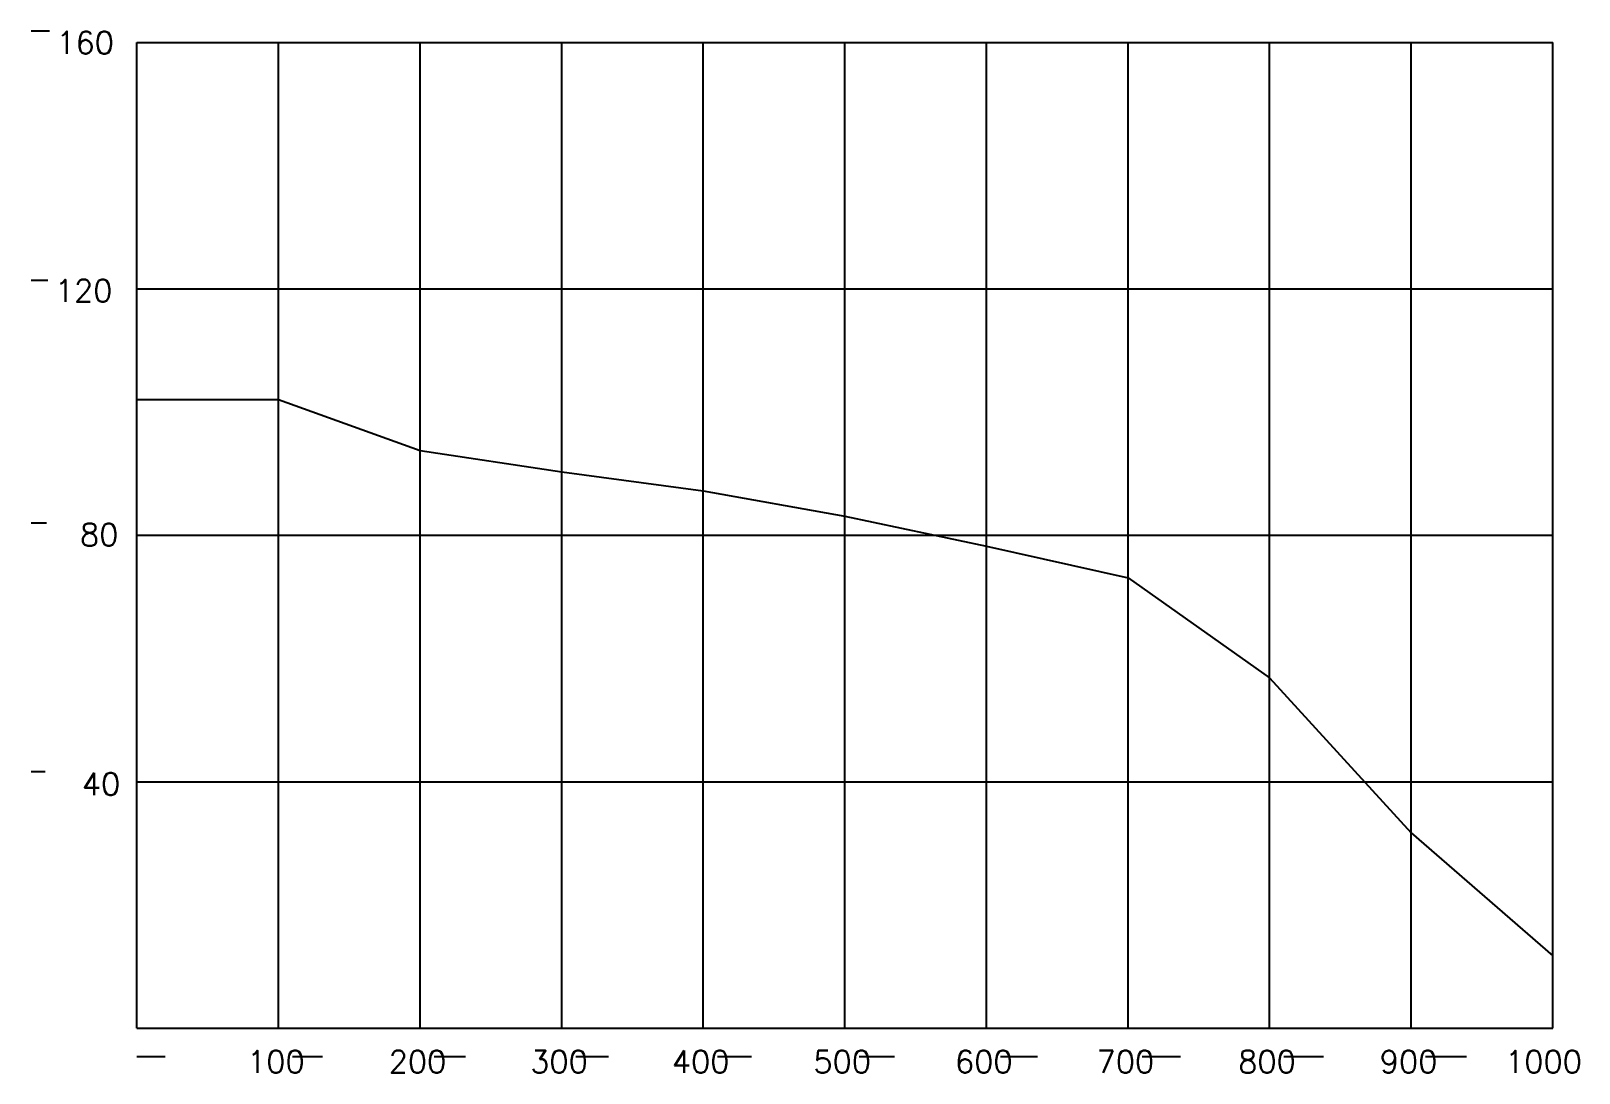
# Model space of a CAD drawing. Extents: x 325 to 1419, y 193 to 929.
import ezdxf
from ezdxf.enums import TextEntityAlignment as Align

# ---------------------------------------------------------------- set-up
doc = ezdxf.new("R2010")
doc.units = 0
doc.header["$MEASUREMENT"] = 0
doc.layers.get('0').update_dxf_attribs({"linetype": 'CONTINUOUS'})
doc.layers.add('-1', color=7, linetype='CONTINUOUS')
doc.layers.add('1', color=7, linetype='CONTINUOUS')
doc.styles.add('ROMANS', font='ROMANS', dxfattribs={"height": 0.2})

msp = doc.modelspace()

# ---------------------------------------------------------------- linework, layer by layer
at = {"layer": '-1', "color": 2, "linetype": 'Continuous'}
for p, q in [((325.2, 929.3), (336.2, 929.3)), ((325.2, 929.3), (338.2, 929.3)), ((325.2, 753.2), (336.2, 753.2)), ((325.2, 753.2), (337.2, 753.2)), ((325.2, 581.9), (336.2, 581.9)), ((325.2, 406.2), (335.2, 406.2)), ((400, 205), (420, 205)), ((510, 205), (531, 205)), ((610, 205), (632, 205)), ((710, 205), (733, 205)), ((810, 205), (834, 205)), ((910, 205), (935, 205)), ((1010, 205), (1036, 205)), ((1110, 205), (1137, 205)), ((1210, 205), (1238, 205)), ((1310, 205), (1339, 205))]:
    msp.add_line(p, q, dxfattribs=at)
at = {"color": 7, "linetype": 'Continuous'}
for p, q in [((400, 921.2), (1400, 921.2)), ((400, 225), (400, 921.2)), ((1400, 225), (1400, 921.2)), ((400, 669), (500, 669)), ((500, 669), (600, 633)), ((600, 633), (700, 618)), ((700, 618), (800, 604.5)), ((800, 604.5), (900, 586.5)), ((900, 586.5), (1000, 565.5)), ((1000, 565.5), (1100, 543)), ((1100, 543), (1200, 472.5)), ((1200, 472.5), (1300, 363)), ((1300, 363), (1400, 276)), ((400, 225), (1400, 225))]:
    msp.add_line(p, q, dxfattribs=at)
at = {"layer": '1', "color": 4, "linetype": 'Continuous'}
for p, q in [((500, 225), (500, 921.2)), ((600, 225), (600, 921.2)), ((700, 225), (700, 921.2)), ((800, 225), (800, 921.2)), ((900, 225), (900, 921.2)), ((1000, 225), (1000, 921.2)), ((1100, 225), (1100, 921.2)), ((1200, 225), (1200, 921.2)), ((1300, 225), (1300, 921.2)), ((400, 747.1), (1400, 747.1)), ((400, 573.1), (1400, 573.1)), ((400, 399), (1400, 399))]:
    msp.add_line(p, q, dxfattribs=at)

# ---------------------------------------------------------------- texts
at = {"layer": '-1', "color": 7, "linetype": 'Continuous', "style": 'ROMANS'}
for s, p in [('160', (343.1, 928.9)), ('120', (342, 753.7)), ('80', (359.8, 581.4)), ('40', (361.1, 405.4)), ('100', (477.8, 209.2)), ('200', (577.8, 209.2)), ('300', (677.8, 209.2)), ('400', (777.8, 209.2)), ('500', (877.8, 209.2)), ('600', (977.8, 209.2)), ('700', (1077.8, 209.2)), ('800', (1177.8, 209.2)), ('900', (1277.8, 209.2)), ('1000', (1366.3, 209.2))]:
    msp.add_text(s, height=15.82, dxfattribs=at).set_placement(p, align=Align.TOP_LEFT)

doc.saveas('drawing.dxf')
